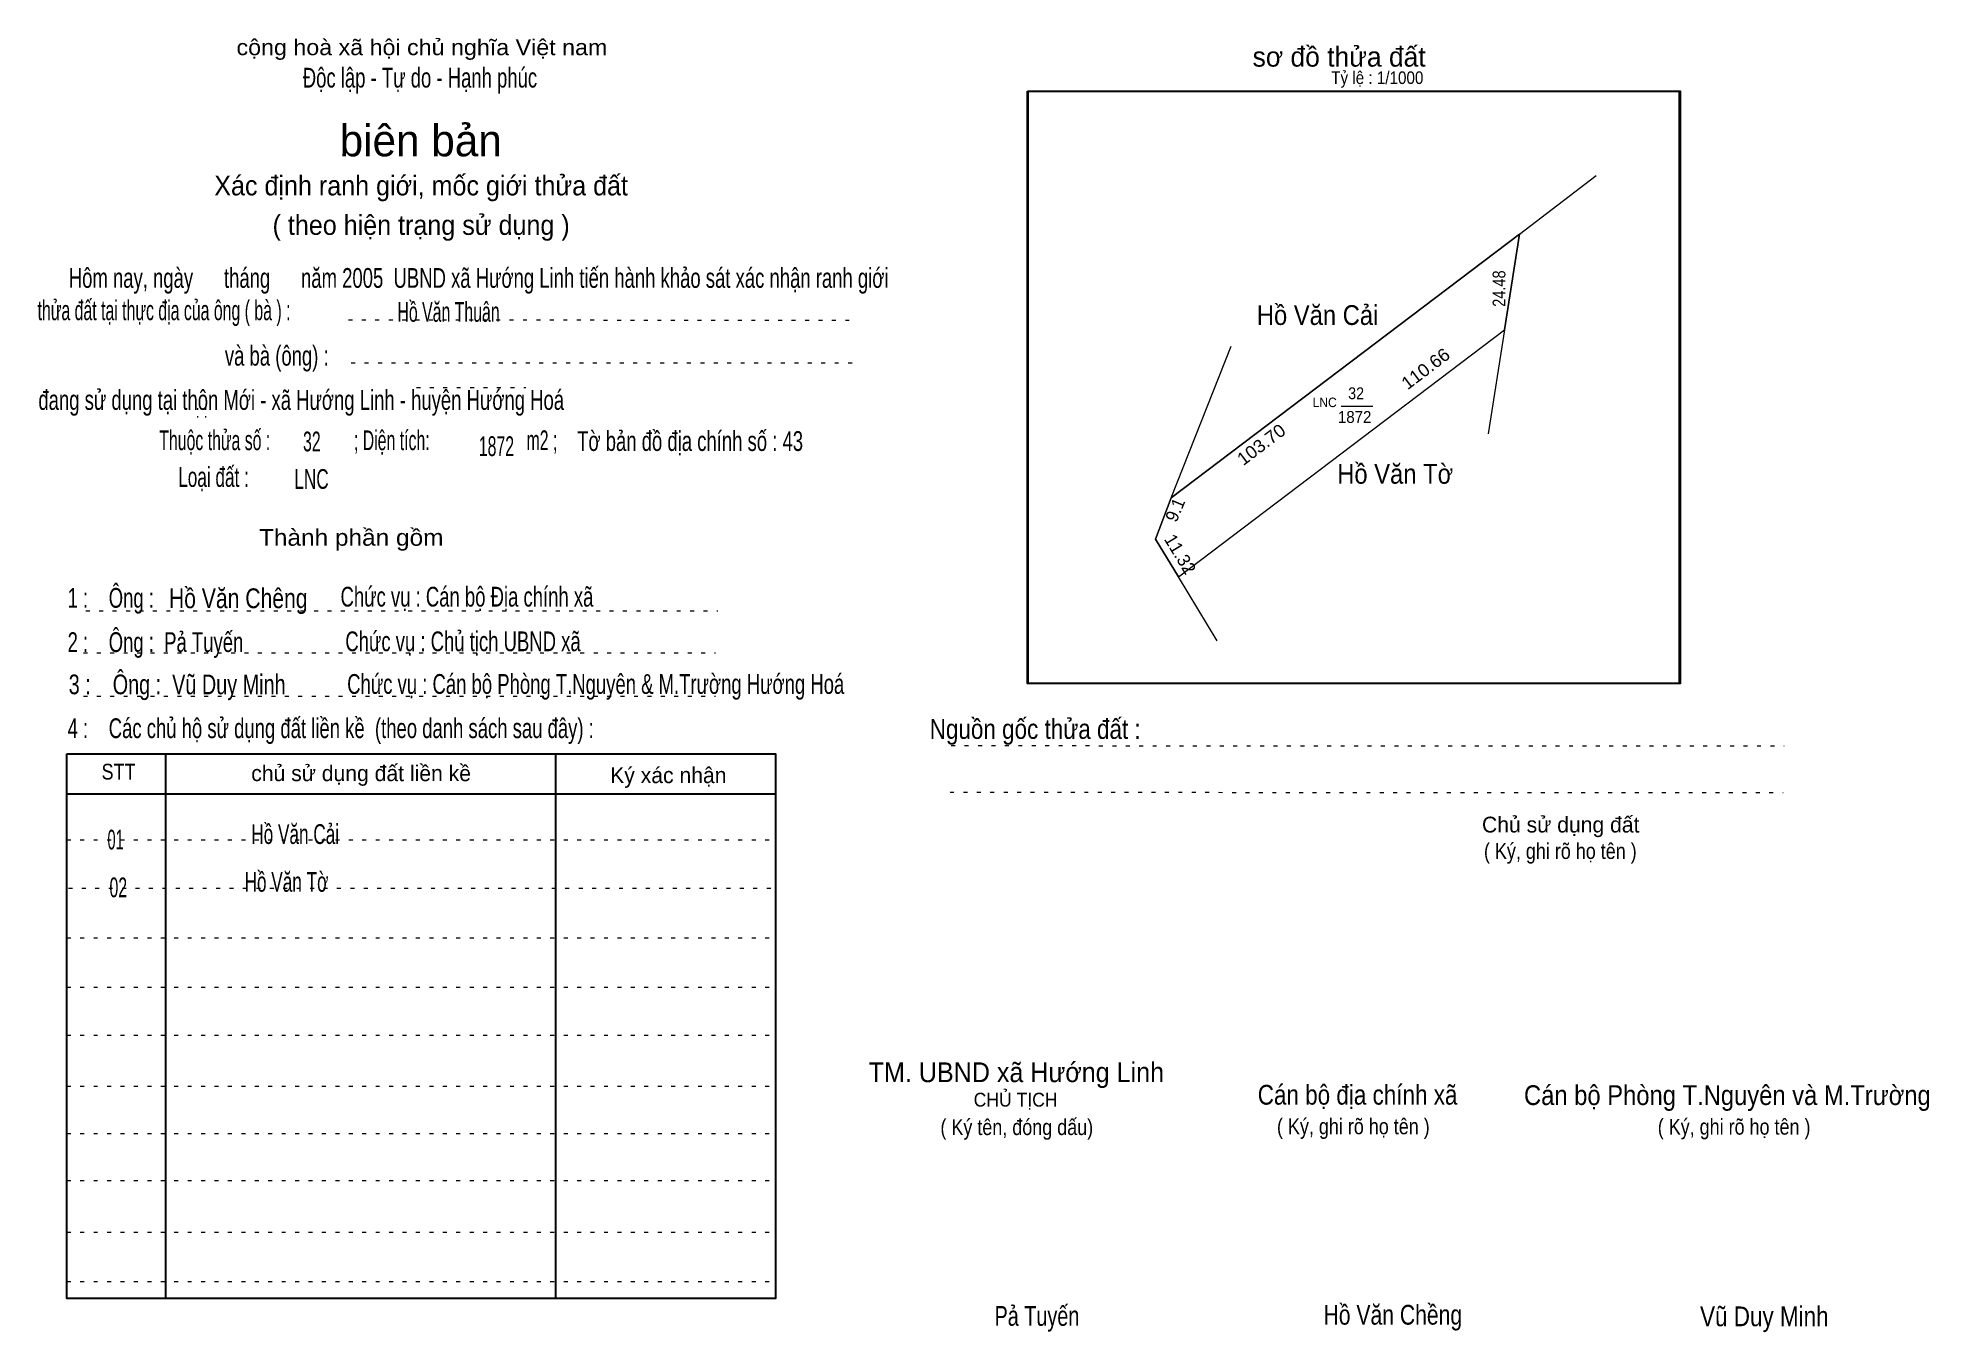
# Model space of a CAD drawing. Header units: centimetres. Extents: x -1.5 to 46.4, y -3.9 to 28.9.
import ezdxf
from ezdxf.enums import TextEntityAlignment as Align

# ---------------------------------------------------------------- set-up
doc = ezdxf.new("R2010")
doc.units = ezdxf.units.CM
doc.header["$LTSCALE"] = 0.2
doc.linetypes.add('DOTTED', pattern=[1.5, 0.3, -1.2])
for name, color, linetype, lineweight in [('15', 7, 'Continuous', 13), ('2', 7, 'Continuous', 25), ('22', 7, 'Continuous', 13), ('5', 7, 'DOTTED', 13)]:
    doc.layers.add(name, color=color, linetype=linetype, lineweight=lineweight)
for name, color, linetype in [('16', 7, 'Continuous'), ('34', 7, 'Continuous'), ('51', 7, 'Continuous')]:
    doc.layers.add(name, color=color, linetype=linetype)

msp = doc.modelspace()

# ---------------------------------------------------------------- linework, layer by layer
at = {"layer": '15'}
msp.add_line((31.5, 19.54), (32.3, 19.54), dxfattribs=at)
at = {"layer": '2'}
msp.add_lwpolyline([(23.56, 27.52), (40.06, 27.52), (40.06, 12.52), (23.56, 12.52)], close=True, dxfattribs=at)
at = {"layer": '22'}
for p, q in [((36.02, 23.9), (35.64, 21.48)), ((27.38, 15.22), (35.64, 21.48)), ((35.64, 21.48), (35.22, 18.84)), ((27.2, 17.22), (28.72, 21.06)), ((28.36, 13.6), (27.38, 15.22))]:
    msp.add_line(p, q, dxfattribs=at)
for points in [[(27.2, 17.22), (36.02, 23.9), (37.96, 25.38)], [(27.38, 15.22), (26.8, 16.18), (27.2, 17.22)]]:
    msp.add_lwpolyline(points, dxfattribs=at)
msp.add_lwpolyline([(35.64, 21.48), (36.02, 23.9), (27.2, 17.22), (26.8, 16.18), (27.38, 15.22)], close=True, dxfattribs=at)
at = {"layer": '5'}
for p, q in [((6.37, 21.73), (19.21, 21.72)), ((6.44, 20.64), (19.25, 20.64)), ((8.09, 20.02), (10.86, 20.02)), ((-0.28, 14.36), (15.72, 14.36)), ((-0.34, 13.3), (15.66, 13.3)), ((-0.34, 12.2), (15.66, 12.2)), ((21.63, 10.95), (42.72, 10.94)), ((21.6, 9.77), (42.69, 9.76)), ((-0.76, 8.56), (17.18, 8.56)), ((-0.72, 7.34), (17.22, 7.34)), ((-0.76, 6.08), (17.18, 6.08)), ((-0.76, 4.83), (17.18, 4.83)), ((-0.76, 3.62), (17.18, 3.62)), ((-0.76, 2.33), (17.18, 2.33)), ((-0.76, 1.13), (17.18, 1.13)), ((-0.76, -0.06), (17.18, -0.06)), ((-0.76, -1.37), (17.18, -1.37)), ((-0.76, -2.62), (17.18, -2.62))]:
    msp.add_line(p, q, dxfattribs=at)
at = {"layer": '5', "linetype": 'Continuous', "lineweight": 25}
for p, q in [((1.74, 10.74), (1.74, -3.05)), ((11.61, 10.74), (11.61, -3.05)), ((-0.76, 9.73), (17.18, 9.73))]:
    msp.add_line(p, q, dxfattribs=at)
for points in [[(23.58, 27.52), (40.08, 27.52), (40.08, 12.52), (23.58, 12.52)], [(-0.76, 10.74), (17.18, 10.74), (17.18, -3.05), (-0.76, -3.05)]]:
    msp.add_lwpolyline(points, close=True, dxfattribs=at)

# ---------------------------------------------------------------- texts
at = {"layer": '15'}
for s, width, p in [('32', 0.9, (31.68, 19.72)), ('1872', 0.95, (31.42, 19.12))]:
    msp.add_text(s, height=0.2999, dxfattribs=dict(at, width=width)).set_placement(p)
at = {"layer": '16'}
for s, width, p in [('Hồ Văn Thuân', 0.6, (7.61, 21.68)), ('Hồ Văn Cải', 0.65, (3.91, 8.46)), ('Hồ Văn Tờ', 0.65, (3.74, 7.25))]:
    msp.add_text(s, height=0.5, dxfattribs=dict(at, width=width)).set_placement(p)
at = {"layer": '16', "width": 0.9}
for s, p in [('Hồ Văn Cải', (30.905, 21.6)), ('Hồ Văn Tờ', (32.87, 17.58))]:
    msp.add_text(s, height=0.4999, dxfattribs=at).set_placement(p, align=Align.CENTER)
at = {"layer": '22', "width": 0.95}
msp.add_text('LNC', height=0.2399, dxfattribs=at).set_placement((31.085, 19.52), align=Align.CENTER)
at = {"layer": '34'}
for s, height, width, p in [(': : ', 0.32, 0.85, (2.5, 19.25)), ('32', 0.5, 0.6, (5.22, 18.4)), ('1872', 0.5, 0.6, (9.67, 18.28)), ('LNC', 0.5, 0.65, (5, 17.45)), ('01', 0.5, 0.55, (0.27, 8.32)), ('02', 0.5, 0.6, (0.32, 7.11))]:
    msp.add_text(s, height=height, dxfattribs=dict(at, width=width)).set_placement(p)
at = {"layer": '5'}
for s, height, width, p in [('cộng hoà xã hội chủ nghĩa Việt nam', 0.4, 1.1, (8.23, 28.43)), ('Độc lập - Tự do - Hạnh phúc', 0.5, 0.7, (8.18, 27.61)), ('Xác định ranh giới, mốc giới thửa đất', 0.5, 0.95, (8.21, 24.88)), ('( theo hiện trạng sử dụng )', 0.5, 0.95, (8.21, 23.88)), ('Thành phần gồm', 0.42, 1.1, (6.44, 16.01)), ('Hồ Văn Chêng', 0.5, 0.8, (3.58, 14.43)), ('Chức vụ : Cán bộ Địa chính xã', 0.5, 0.7, (9.37, 14.47)), ('Chức vụ : Chủ tịch UBND xã', 0.5, 0.7, (9.27, 13.34)), ('Chức vụ : Cán bộ Phòng T.Nguyên & M.Trường Hướng Hoá', 0.5, 0.7, (12.63, 12.26)), ('    Nguồn gốc thửa đất :', 0.5, 0.85, (23.44, 11.12)), ('( Ký, ghi rõ họ tên )', 0.4, 0.85, (37.05, 8.08)), ('CHỦ TỊCH', 0.35, 0.95, (23.26, 1.81)), ('( Ký tên, đóng dấu)', 0.4, 0.85, (23.29, 1.09)), ('( Ký, ghi rõ họ tên )', 0.4, 0.85, (31.81, 1.11)), ('( Ký, ghi rõ họ tên )', 0.4, 0.85, (41.45, 1.1)), ('Pả Tuyến', 0.5, 0.75, (23.8, -3.74)), ('Hồ Văn Chềng', 0.5, 0.8, (32.81, -3.71)), ('Vũ Duy Minh', 0.5, 0.85, (42.215, -3.75))]:
    msp.add_text(s, height=height, dxfattribs=dict(at, width=width)).set_placement(p, align=Align.CENTER)
msp.add_text('sơ đồ thửa đất', height=0.5, dxfattribs=at).set_placement((29.26, 28.14))
for s, height, p in [('biên bản', 0.8, (8.2, 25.87)), ('      chủ sử dụng đất liền kề', 0.4, (6.245, 10.05)), ('   Ký xác nhận', 0.4, (14.245, 10)), ('Chủ sử dụng đất', 0.4, (37.06, 8.75))]:
    msp.add_text(s, height=height, dxfattribs=at).set_placement(p, align=Align.CENTER)
for s, height, width, p in [('   Hôm nay, ngày      tháng      năm 2005  UBND xã Hướng Linh tiến hành khảo sát xác nhận ranh giới ', 0.5, 0.7, (-1.1, 22.54)), ('thửa đất tại thực địa của ông ( bà ) :                                       ', 0.5, 0.6, (-1.5, 21.72)), ('                                     và bà (ông) :', 0.5, 0.7, (-1.57, 20.57)), (' đang sử dụng tại thôn Mới - xã Hướng Linh - huyện Hướng Hoá', 0.5, 0.7, (-1.61, 19.45)), ('Thuộc thửa số :                   ; Diện tích:                      m2 ;                                            ', 0.5, 0.6, (1.58, 18.43)), ('Tờ bản đồ địa chính số : 43', 0.5, 0.7, (12.16, 18.41)), ('Loại đất :  ', 0.5, 0.65, (2.06, 17.5)), ('    1 :    Ông :                                                        ', 0.5, 0.7, (-1.26, 14.44)), ('    2 :    Ông :  Pả Tuyến', 0.5, 0.7, (-1.26, 13.32)), ('    3 :    Ông :  Vũ Duy Minh', 0.5, 0.75, (-1.27, 12.25)), ('    4 :    Các chủ hộ sử dụng đất liền kề  (theo danh sách sau đây) :', 0.5, 0.7, (-1.26, 11.14)), ('STT', 0.4, 0.85, (0.12, 10.09)), ('TM. UBND xã Hướng Linh', 0.5, 0.95, (19.54, 2.43)), ('Cán bộ địa chính xã  ', 0.5, 0.85, (29.39, 1.86)), ('Cán bộ Phòng T.Nguyên và M.Trường', 0.5, 0.9, (36.13, 1.85))]:
    msp.add_text(s, height=height, dxfattribs=dict(at, width=width)).set_placement(p)
at = {"layer": '51', "width": 0.9}
msp.add_text('Tỷ lệ : 1/1000', height=0.32, dxfattribs=at).set_placement((31.25, 27.7))
at = {"layer": '51'}
for s, rotation, width, p in [('24.48', 90, 0.85, (35.66, 22.52)), ('110.66', 37.211, 1.05, (33.737, 20.363)), ('103.70', 37.209, 1.05, (29.577, 18.443))]:
    msp.add_text(s, height=0.324, rotation=rotation, dxfattribs=dict(at, width=width)).set_placement(p, align=Align.CENTER)
for s, height, rotation, p in [('9.1', 0.3198, 67.209, (27.447, 16.858)), ('11.32', 0.324, 301.163, (27.288, 15.714))]:
    msp.add_text(s, height=height, rotation=rotation, dxfattribs=at).set_placement(p, align=Align.CENTER)

doc.saveas('drawing.dxf')
